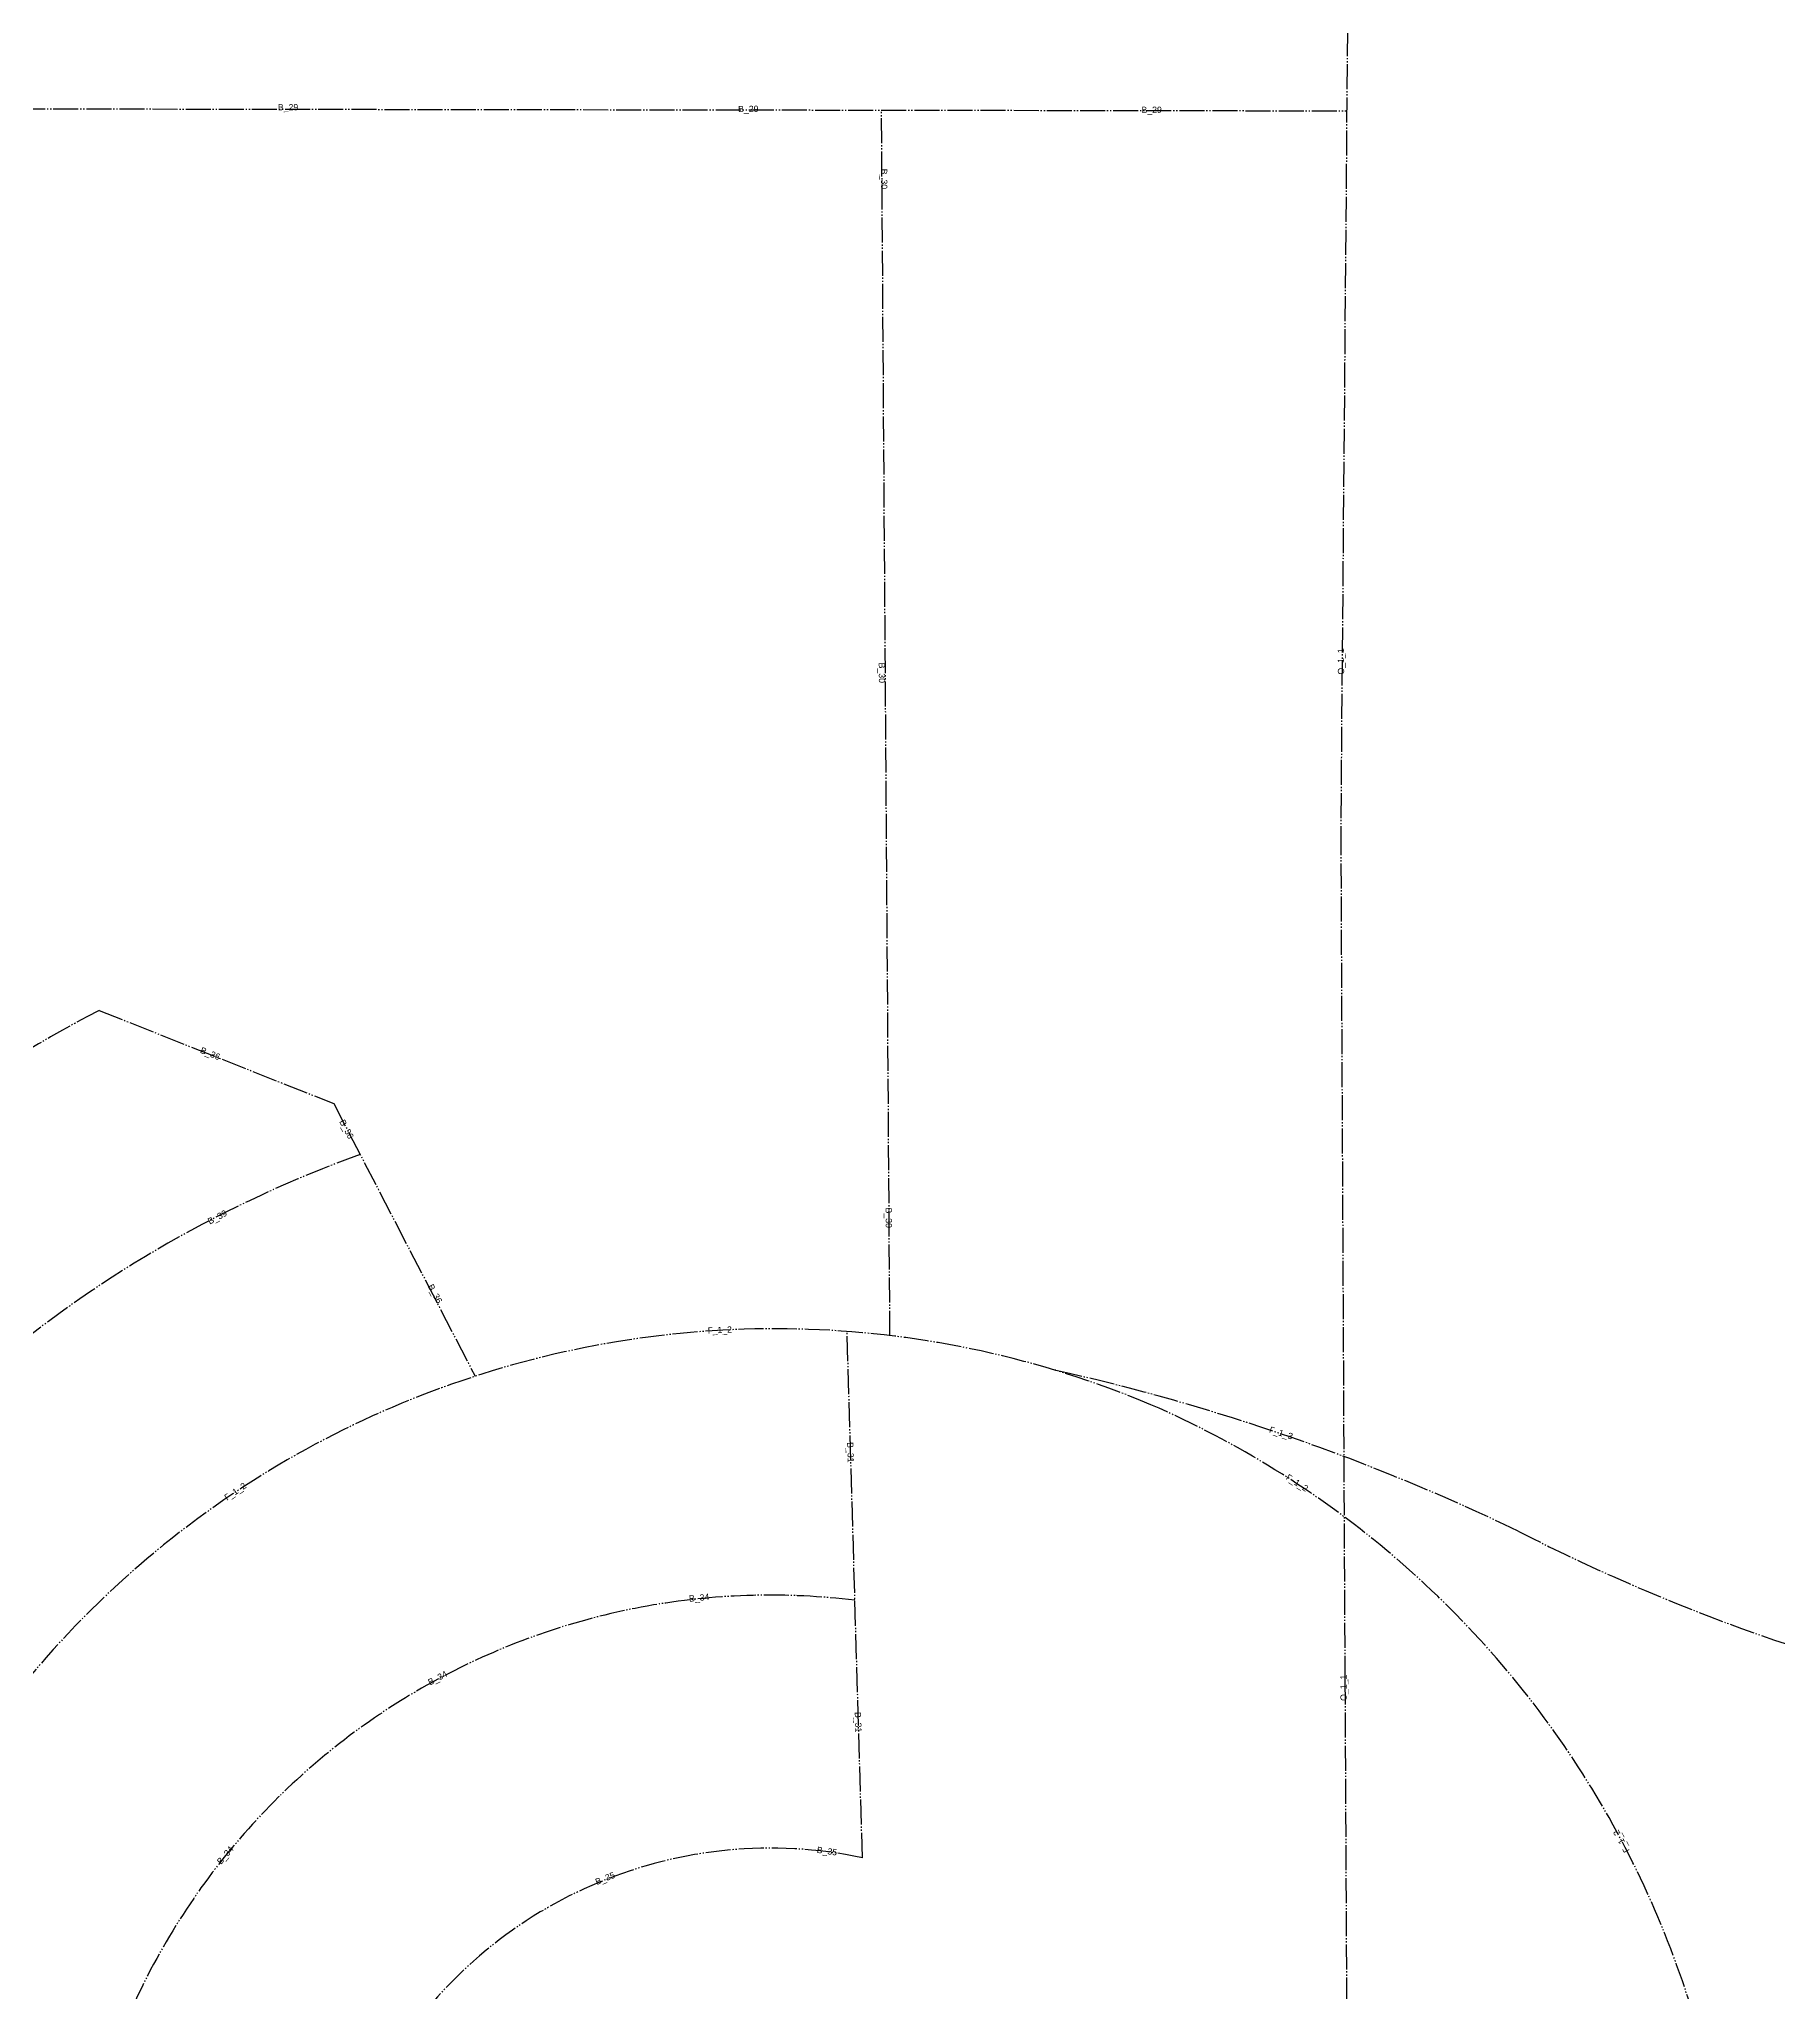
# Model space of a CAD drawing. Header units: millimetres. Extents: x 2242286 to 2245579, y 377608 to 382720.
# Drawn here: x 2243418 to 2244114, y 378389 to 379171 of the extents above; entities that cross this region are included whole.
import ezdxf

# ---------------------------------------------------------------- set-up
doc = ezdxf.new("R2010")
doc.units = ezdxf.units.MM
doc.linetypes.add('DIVIDE', pattern=[26.5, 20, -1.5, 1, -1.5, 1, -1.5])
for name, color, linetype in [('автодороги_внутриквартальные', 5, 'DIVIDE'), ('автодороги_главные', 2, 'DIVIDE'), ('автодороги_ИЖС', 90, 'DIVIDE'), ('автодороги_обозначения', 5, 'DIVIDE')]:
    doc.layers.add(name, color=color, linetype=linetype)
doc.styles.get("Standard").update_dxf_attribs({"font": 'arial.ttf'})

msp = doc.modelspace()

# ---------------------------------------------------------------- linework, layer by layer
at = {"layer": 'автодороги_внутриквартальные', "ltscale": 0.5}
for points in [[(2243278.32, 379143.15), (2243941.53, 379142.13)], [(2243758.78, 378652.18), (2243755.42, 379142.42)], [(2243747.76, 378443.4), (2243741.64, 378653.84)]]:
    msp.add_lwpolyline(points, dxfattribs=at)
for points in [[(2243758.08, 377992.2, -1.156546), (2243744.76, 378546.37, -1.125051)], [(2243755.27, 378095.01, -1.259301), (2243747.76, 378443.4, -1.287554)]]:
    msp.add_lwpolyline(points, format="xyb", dxfattribs=at)
at = {"layer": 'автодороги_главные', "color": 2, "ltscale": 0.5}
msp.add_lwpolyline([(2243909.74, 380312.26), (2243932.44, 380116.91), (2243942.96, 380010.52), (2243948.37, 379955.71), (2243939.11, 378854.34), (2243940.22, 378630.11), (2243940.79, 378514.71), (2243942.77, 378114.36), (2243943.42, 378024.42), (2243944.19, 377918.76), (2243945.24, 377775.62)], dxfattribs=at)
msp.add_lwpolyline([(2243881.26, 377920.49, -0.744104), (2243379.12, 378465.78, -0.373362), (2243863.19, 378624.59, -0.637255)], format="xyb", close=True, dxfattribs=at)
msp.add_lwpolyline([(2243824.67, 378638.44, -0.05736), (2244010.04, 378574.03, 0.070327), (2244220.28, 378501.69, 0.150222), (2244518.63, 378535.09, 0.032948), (2244610.17, 378582.58)], format="xyb", dxfattribs=at)
at = {"layer": 'автодороги_ИЖС', "color": 3, "ltscale": 0.5}
for points in [[(2243548.77, 377711.55, -0.675308), (2243442.38, 378782.31, -0.137026)], [(2243678.6, 377784.48, -0.812564), (2243546.85, 378724.64, -0.128175)]]:
    msp.add_lwpolyline(points, format="xyb", dxfattribs=at)
msp.add_lwpolyline([(2243442.38, 378782.31), (2243536.27, 378745.06), (2243592.82, 378635.98)], dxfattribs=at)

# ---------------------------------------------------------------- texts
at = {"layer": 'автодороги_обозначения', "char_height": 2.5, "attachment_point": 1}
for s, insert, rotation in [('В_29', (2243513.9, 379144.8), 0.32039), ('В_29', (2243698.03, 379144.12), 0.32039), ('В_29', (2243859.4, 379143.78), 0.32039), ('В_30', (2243757.71, 379118.96), 270.32039), ('О_1_1', (2243937.98, 378916.63), 90.32039), ('В_30', (2243756.81, 378921.43), 270.32039), ('В_36', (2243483.58, 378767.75), 337.86998), ('В_36', (2243540.6, 378738.99), 298.0848), ('В_39', (2243485.51, 378698.81), 28.0848), ('В_30', (2243759.53, 378703.46), 270.32039), ('В_36', (2243576, 378673.16), 298.0848), ('Г_1_2', (2243685.86, 378655.52), 2.48021), ('Г_1_3', (2243911.08, 378615.97), 341.93718), ('В_31', (2243744.13, 378609.68), 272.13723), ('Г_1_2', (2243918.31, 378597.02), 327.23131), ('Г_1_2', (2243492.19, 378588.23), 34.06914), ('В_34', (2243678.28, 378548.26), 5.32047), ('В_34', (2243573.63, 378514.48), 28.0848), ('О_1_1', (2243939.01, 378506.12), 90.32039), ('В_31', (2243747.19, 378501.75), 272.13723), ('В_34', (2243489.27, 378442.11), 49.87255), ('В_35', (2243729.73, 378447.84), 352.23382), ('Г_1_2', (2244052.58, 378445.11), 118.75274), ('В_35', (2243640.58, 378434.77), 22.00548)]:
    msp.add_mtext_dynamic_manual_height_columns(s, width=14.098, gutter_width=12.5, heights=[0], dxfattribs=dict(at, insert=insert, rotation=rotation))

doc.saveas('drawing.dxf')
